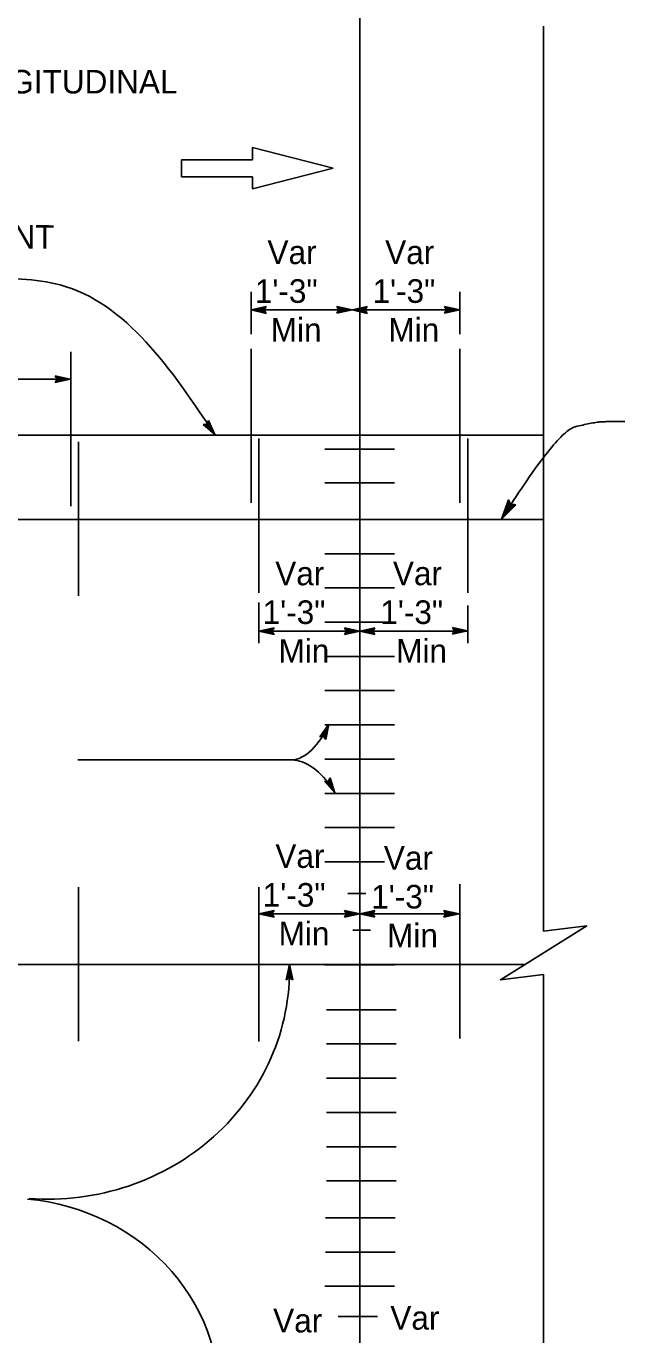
# Model space of a CAD drawing. Extents: x -894 to 866, y -476 to 714.
# Drawn here: x 115.9 to 293.6, y 34.6 to 422.8 of the extents above; entities that cross this region are included whole.
import ezdxf

# ---------------------------------------------------------------- set-up
doc = ezdxf.new("R2010")
doc.units = 0
for name, color, linetype in [('10 Sheet Format', 7, 'Continuous'), ('56 Stage 3 Anno', 7, 'Continuous'), ('57 Undefined', 7, 'Continuous'), ('60 Nongeo Data', 7, 'Continuous')]:
    doc.layers.add(name, color=color, linetype=linetype)

msp = doc.modelspace()

# ---------------------------------------------------------------- linework, layer by layer
at = {"layer": '10 Sheet Format'}
for p, q in [((183.08, 383.12), (183.08, 386.76)), ((183.08, 386.76), (206.98, 380.62)), ((161.97, 380.62), (161.97, 383.12)), ((161.97, 383.12), (183.08, 383.12)), ((161.97, 378.12), (161.97, 380.62)), ((206.98, 380.62), (183.07, 374.48)), ((183.07, 378.12), (161.97, 378.12)), ((183.07, 374.48), (183.07, 378.12))]:
    msp.add_line(p, q, dxfattribs=at)
at = {"layer": '56 Stage 3 Anno'}
for p, q in [((269.43, 422.75), (269.43, 188.08)), ((182.64, 338.59), (212.59, 338.59)), ((182.65, 338.58), (187.15, 339.58)), ((187.15, 337.58), (182.65, 338.58)), ((182.65, 338.58), (182.65, 338.58)), ((186.98, 337.84), (183.68, 338.58)), ((183.69, 338.59), (186.97, 339.31)), ((184.72, 338.58), (186.84, 339.05)), ((186.81, 338.11), (184.72, 338.58)), ((185.75, 338.58), (186.66, 338.78)), ((186.68, 338.37), (185.75, 338.58)), ((187.15, 339.58), (186.55, 338.58)), ((186.55, 338.58), (187.15, 337.58)), ((187.15, 339.58), (187.15, 339.58)), ((208.7, 338.59), (208.1, 339.59)), ((208.1, 339.59), (208.1, 339.59)), ((208.1, 339.59), (212.6, 338.59)), ((212.6, 338.59), (208.1, 337.59)), ((208.1, 337.59), (208.7, 338.59)), ((208.26, 339.33), (211.56, 338.59)), ((211.55, 338.59), (208.27, 337.86)), ((210.53, 338.59), (208.41, 338.12)), ((208.44, 339.06), (210.53, 338.59)), ((208.57, 338.8), (209.49, 338.59)), ((209.49, 338.59), (208.58, 338.39)), ((212.6, 338.59), (217.1, 339.59)), ((212.6, 338.59), (244.64, 338.59)), ((217.1, 337.58), (212.6, 338.59)), ((212.6, 338.59), (212.6, 338.59)), ((212.6, 338.59), (212.6, 338.59)), ((216.93, 337.85), (213.63, 338.59)), ((213.64, 338.59), (216.92, 339.32)), ((214.67, 338.59), (216.79, 339.06)), ((216.76, 338.12), (214.67, 338.59)), ((215.71, 338.59), (216.61, 338.79)), ((216.63, 338.38), (215.71, 338.59)), ((217.1, 339.59), (216.5, 338.59)), ((216.5, 338.59), (217.1, 337.58)), ((217.1, 339.59), (217.1, 339.59)), ((240.67, 338.62), (240.07, 339.63)), ((240.07, 339.63), (240.07, 339.63)), ((240.07, 339.63), (244.57, 338.62)), ((244.57, 338.62), (240.07, 337.62)), ((240.07, 337.62), (240.67, 338.62)), ((240.24, 339.36), (243.54, 338.62)), ((243.53, 338.62), (240.25, 337.89)), ((242.5, 338.62), (240.38, 338.15)), ((240.41, 339.09), (242.5, 338.62)), ((240.54, 338.83), (241.47, 338.62)), ((241.47, 338.62), (240.56, 338.42)), ((244.57, 338.62), (244.57, 338.62)), ((187.15, 337.58), (187.15, 337.58)), ((208.1, 337.59), (208.1, 337.59)), ((217.1, 337.58), (217.1, 337.58)), ((240.07, 337.62), (240.07, 337.62)), ((125.1, 318.09), (124.5, 319.09)), ((124.5, 319.09), (124.5, 319.09)), ((124.5, 319.09), (129, 318.09)), ((124.66, 318.83), (127.97, 318.09)), ((124.84, 318.56), (126.93, 318.09)), ((75.63, 318.07), (129.13, 318.07)), ((129, 318.09), (124.5, 317.09)), ((124.5, 317.09), (125.1, 318.09)), ((124.5, 317.09), (124.5, 317.09)), ((127.96, 318.08), (124.68, 317.36)), ((126.93, 318.09), (124.81, 317.62)), ((124.97, 318.3), (125.89, 318.09)), ((125.89, 318.09), (124.99, 317.89)), ((129, 318.09), (129, 318.09)), ((168.4, 304.61), (169.56, 304.74)), ((171.92, 301.63), (168.4, 304.61)), ((168.4, 304.61), (168.4, 304.61)), ((171.29, 302.46), (168.72, 304.63)), ((170.67, 303.28), (169.01, 304.69)), ((170.04, 304.11), (169.33, 304.71)), ((169.56, 304.74), (170, 305.82)), ((169.65, 304.97), (170.04, 304.11)), ((169.77, 305.23), (170.67, 303.28)), ((169.88, 305.53), (171.3, 302.46)), ((170, 305.82), (170, 305.82)), ((170, 305.82), (171.92, 301.63)), ((171.92, 301.63), (171.92, 301.63)), ((184.94, 243.32), (214.89, 243.32)), ((184.95, 243.32), (189.45, 244.32)), ((189.45, 242.31), (184.95, 243.32)), ((184.95, 243.32), (184.95, 243.32)), ((189.29, 242.58), (185.98, 243.32)), ((185.99, 243.32), (189.27, 244.05)), ((187.02, 243.32), (189.14, 243.79)), ((189.11, 242.85), (187.02, 243.32)), ((188.06, 243.32), (188.96, 243.52)), ((188.98, 243.11), (188.06, 243.32)), ((189.45, 244.32), (188.85, 243.32)), ((188.85, 243.32), (189.45, 242.31)), ((189.45, 244.32), (189.45, 244.32)), ((189.45, 242.31), (189.45, 242.31)), ((211, 243.32), (210.4, 244.33)), ((210.4, 244.33), (210.4, 244.33)), ((210.4, 244.33), (214.9, 243.32)), ((214.9, 243.32), (210.4, 242.33)), ((210.4, 242.33), (211, 243.32)), ((210.4, 242.33), (210.4, 242.33)), ((210.56, 244.06), (213.87, 243.33)), ((213.86, 243.32), (210.58, 242.6)), ((212.83, 243.33), (210.71, 242.86)), ((210.74, 243.79), (212.83, 243.33)), ((210.87, 243.53), (211.79, 243.33)), ((211.79, 243.33), (210.89, 243.13)), ((214.9, 243.32), (219.4, 244.32)), ((214.9, 243.32), (214.9, 243.32)), ((214.9, 243.32), (246.94, 243.32)), ((219.4, 242.32), (214.9, 243.32)), ((214.9, 243.32), (214.9, 243.32)), ((215.94, 243.33), (219.22, 244.05)), ((219.24, 242.59), (215.94, 243.32)), ((216.97, 243.32), (219.09, 243.79)), ((219.06, 242.86), (216.97, 243.32)), ((218.01, 243.32), (218.92, 243.52)), ((218.93, 243.12), (218.01, 243.32)), ((219.4, 244.32), (218.8, 243.32)), ((218.8, 243.32), (219.4, 242.32)), ((219.4, 244.32), (219.4, 244.32)), ((219.4, 242.32), (219.4, 242.32)), ((242.98, 243.36), (242.38, 244.36)), ((242.38, 244.36), (242.38, 244.36)), ((242.38, 244.36), (246.88, 243.36)), ((246.88, 243.36), (242.38, 242.36)), ((242.38, 242.36), (242.98, 243.36)), ((242.38, 242.36), (242.38, 242.36)), ((242.54, 244.09), (245.84, 243.36)), ((245.83, 243.35), (242.55, 242.63)), ((244.81, 243.36), (242.69, 242.89)), ((242.72, 243.82), (244.81, 243.36)), ((242.85, 243.56), (243.77, 243.36)), ((243.77, 243.36), (242.86, 243.16)), ((246.88, 243.36), (246.88, 243.36)), ((203.02, 211.92), (205.7, 215.67)), ((203.33, 211.96), (205.3, 214.72)), ((203.64, 212.02), (204.89, 213.76)), ((204.89, 213.76), (204.49, 211.63)), ((205.3, 214.71), (204.68, 211.4)), ((205.7, 215.67), (204.86, 211.14)), ((205.7, 215.67), (205.7, 215.67)), ((204.18, 212.08), (203.02, 211.92)), ((203.02, 211.92), (203.02, 211.92)), ((203.93, 212.04), (204.48, 212.81)), ((204.86, 211.14), (204.18, 212.08)), ((204.48, 212.81), (204.31, 211.9)), ((204.86, 211.14), (204.86, 211.14)), ((131.25, 205.11), (194.69, 205.11)), ((207.51, 195.35), (204.41, 198.76)), ((204.41, 198.76), (204.41, 198.76)), ((204.41, 198.76), (205.57, 198.74)), ((206.99, 196.26), (204.73, 198.74)), ((206.48, 197.15), (205.02, 198.76)), ((205.96, 198.05), (205.34, 198.74)), ((205.57, 198.74), (206.14, 199.76)), ((205.69, 198.95), (205.96, 198.05)), ((205.84, 199.2), (206.48, 197.15)), ((205.99, 199.48), (206.99, 196.25)), ((206.14, 199.76), (206.14, 199.76)), ((206.14, 199.76), (207.51, 195.35)), ((207.51, 195.35), (207.51, 195.35)), ((184.95, 159.42), (189.45, 160.42)), ((189.45, 158.42), (184.95, 159.42)), ((184.95, 159.42), (184.95, 159.42)), ((184.95, 159.42), (244.64, 159.42)), ((189.29, 158.68), (185.98, 159.42)), ((185.99, 159.42), (189.27, 160.15)), ((187.02, 159.42), (189.14, 159.89)), ((189.11, 158.95), (187.02, 159.42)), ((188.06, 159.42), (188.96, 159.62)), ((188.98, 159.21), (188.06, 159.42)), ((189.45, 160.42), (188.85, 159.42)), ((188.85, 159.42), (189.45, 158.42)), ((189.45, 160.42), (189.45, 160.42)), ((210.99, 159.42), (210.39, 160.43)), ((210.39, 160.43), (210.39, 160.43)), ((210.39, 160.43), (214.89, 159.42)), ((214.89, 159.42), (210.39, 158.42)), ((210.39, 158.42), (210.99, 159.42)), ((210.56, 160.16), (213.86, 159.42)), ((213.85, 159.42), (210.57, 158.69)), ((212.82, 159.42), (210.7, 158.95)), ((210.73, 159.89), (212.82, 159.42)), ((210.86, 159.63), (211.79, 159.42)), ((211.79, 159.42), (210.88, 159.22)), ((214.89, 159.42), (219.39, 160.42)), ((214.89, 159.42), (214.89, 159.42)), ((219.39, 158.42), (214.89, 159.42)), ((214.89, 159.42), (214.89, 159.42)), ((219.23, 158.68), (215.93, 159.42)), ((215.94, 159.42), (219.22, 160.15)), ((216.97, 159.42), (219.09, 159.89)), ((219.06, 158.95), (216.97, 159.42)), ((218, 159.42), (218.91, 159.62)), ((218.93, 159.21), (218, 159.42)), ((219.39, 160.42), (218.79, 159.42)), ((218.79, 159.42), (219.39, 158.42)), ((219.39, 160.42), (219.39, 160.42)), ((240.47, 159.43), (239.87, 160.43)), ((239.87, 160.43), (239.87, 160.43)), ((239.87, 160.43), (244.37, 159.43)), ((244.37, 159.43), (239.87, 158.43)), ((239.87, 158.43), (240.47, 159.43)), ((240.03, 160.17), (243.34, 159.43)), ((243.33, 159.42), (240.05, 158.7)), ((242.3, 159.43), (240.18, 158.96)), ((240.21, 159.9), (242.3, 159.43)), ((240.34, 159.64), (241.26, 159.43)), ((241.26, 159.43), (240.36, 159.23)), ((244.37, 159.43), (244.37, 159.43)), ((189.45, 158.42), (189.45, 158.42)), ((210.39, 158.42), (210.39, 158.42)), ((219.39, 158.42), (219.39, 158.42)), ((239.87, 158.43), (239.87, 158.43)), ((193.04, 139.88), (194.04, 144.38)), ((194.04, 144.38), (194.04, 144.38)), ((194.04, 144.38), (195.04, 139.88)), ((194.04, 140.48), (193.04, 139.88)), ((193.04, 139.88), (193.04, 139.88)), ((193.3, 140.05), (194.04, 143.35)), ((193.57, 140.22), (194.04, 142.31)), ((193.83, 140.35), (194.04, 141.28)), ((194.04, 143.34), (194.77, 140.06)), ((194.04, 142.31), (194.51, 140.19)), ((194.04, 141.28), (194.24, 140.37)), ((195.04, 139.88), (194.04, 140.48)), ((195.04, 139.88), (195.04, 139.88)), ((269.43, 114.39), (269.43, -0.46))]:
    msp.add_line(p, q, dxfattribs=at)
for centre, major_axis, ratio, start_param, end_param in [((198.65, 218.12), (5.77, 12.64), 0.53583, 3.386428, 4.762504), ((199.95, 191.24), (7.69, -13.1), 0.566297, 1.552553, 2.767144)]:
    msp.add_ellipse(centre, major_axis=major_axis, ratio=ratio, start_param=start_param, end_param=end_param, dxfattribs=at)
at = {"layer": '60 Nongeo Data'}
for p, q in [((214.89, 323.56), (214.89, 542.27)), ((182.64, 343.95), (182.64, 331.36)), ((244.64, 343.95), (244.64, 331.36)), ((129.14, 280.42), (129.14, 326.17)), ((182.64, 281.33), (182.64, 327.08)), ((244.64, 281.33), (244.64, 327.08)), ((214.89, 144.37), (214.89, 323.56)), ((-102.07, 301.46), (269.43, 301.46)), ((131.44, 253.77), (131.44, 299.51)), ((184.94, 254.68), (184.94, 300.42)), ((246.94, 254.68), (246.94, 300.42)), ((204.57, 297.32), (225.24, 297.32)), ((204.57, 287.32), (225.24, 287.32)), ((-102.07, 276.46), (269.43, 276.46)), ((204.57, 276.44), (225.24, 276.44)), ((204.57, 276.44), (225.24, 276.44)), ((204.57, 266.28), (225.24, 266.28)), ((204.57, 256.12), (225.24, 256.12)), ((184.94, 251.79), (184.94, 239.75)), ((246.94, 250.93), (246.94, 239.75)), ((204.57, 245.97), (225.24, 245.97)), ((206.87, 245.97), (222.62, 245.97)), ((204.57, 235.81), (225.24, 235.81)), ((207.61, 235.81), (223.92, 235.81)), ((204.57, 225.65), (225.24, 225.65)), ((204.57, 225.65), (225.24, 225.65)), ((204.57, 215.49), (225.24, 215.49)), ((204.57, 205.34), (225.24, 205.34)), ((204.57, 195.18), (225.24, 195.18)), ((269.44, 154.27), (269.44, 188.17)), ((204.57, 185.02), (225.24, 185.02)), ((204.57, 174.86), (222.26, 174.86)), ((131.44, 121.65), (131.44, 167.39)), ((184.95, 121.61), (184.95, 167.36)), ((244.64, 122.49), (244.64, 168.24)), ((211.35, 165.47), (216.75, 165.47)), ((212.81, 154.55), (218.09, 154.55)), ((-102.08, 144.37), (263.85, 144.37)), ((204.57, 144.35), (225.23, 144.35)), ((214.89, 9.95), (214.89, 144.37)), ((269.44, 114.4), (269.44, 141.47)), ((205, 130.99), (225.67, 130.99)), ((205, 120.84), (225.67, 120.84)), ((205, 110.68), (225.67, 110.68)), ((205, 110.68), (225.67, 110.68)), ((205, 100.52), (225.67, 100.52)), ((205, 100.52), (225.67, 100.52)), ((205, 90.36), (225.67, 90.36)), ((205, 90.36), (225.67, 90.36)), ((205, 80.21), (225.67, 80.21)), ((204.75, 69.28), (225.41, 69.28)), ((204.75, 59.12), (225.41, 59.12)), ((204.55, 48.95), (225.21, 48.95)), ((208.54, 39.99), (220.18, 39.99))]:
    msp.add_line(p, q, dxfattribs=at)
msp.add_lwpolyline([(261.23, 280.82), (256.96, 276.54), (259.01, 282.23), (259.19, 281.86), (257.69, 277.7), (260.83, 280.83), (260.42, 280.84), (258.42, 278.83), (259.38, 281.5), (259.56, 281.13), (259.14, 279.98), (260.01, 280.85), (259.7, 280.86), (259.01, 282.23), (259.7, 280.86)], close=True, dxfattribs=at)
msp.add_lwpolyline([(269.44, 154.27), (282.24, 155.87), (256.64, 139.87), (269.44, 141.47)], dxfattribs=at)
for centre, major_axis, ratio, start_param, end_param in [((122.38, 142.84), (71.68, 0), 0.949163, 4.634507, 6.305748), ((109.96, 16.25), (63.27, 0), 0.930594, 6.176165, 7.753645)]:
    msp.add_ellipse(centre, major_axis=major_axis, ratio=ratio, start_param=start_param, end_param=end_param, dxfattribs=at)
msp.add_spline([(102.34, 347.95), (125.99, 346.01), (172.05, 301.4)], degree=3, dxfattribs=at)
msp.add_open_spline([(256.96, 276.54), (273.36, 302.44), (284.05, 305.3), (290, 305.53), (293.56, 305.53)], degree=2, dxfattribs=at)

# ---------------------------------------------------------------- texts
at = {"layer": '57 Undefined'}
for s, p in [('EXISTING LONGITUDINAL ', (45.35, 402.8)), ('Var', (187.52, 352.19)), ('Var', (222.44, 352.19)), ('1\'-3"', (183.76, 340.69)), ('1\'-3"', (218.68, 340.69)), ('Min', (188.48, 329.19)), ('Min', (223.4, 329.19)), ('Var', (189.82, 256.92)), ('Var', (224.74, 256.93)), ('1\'-3"', (186.07, 245.42)), ('1\'-3"', (220.99, 245.43)), ('Min', (190.78, 233.92)), ('Min', (225.7, 233.93)), ('Var', (189.86, 173.07)), ('Var', (222.05, 172.52)), ('1\'-3"', (186.11, 161.57)), ('1\'-3"', (218.29, 161.02)), ('Min', (190.82, 150.07)), ('Min', (223.01, 149.52)), ('Var', (223.97, 36.09)), ('Var', (189.2, 35.27))]:
    msp.add_text(s, height=7, dxfattribs=at).set_placement(p)
msp.add_text('CONCRETE PAVEMENT', height=7, rotation=359.8239, dxfattribs=at).set_placement((17.69, 357.06))

doc.saveas('drawing.dxf')
